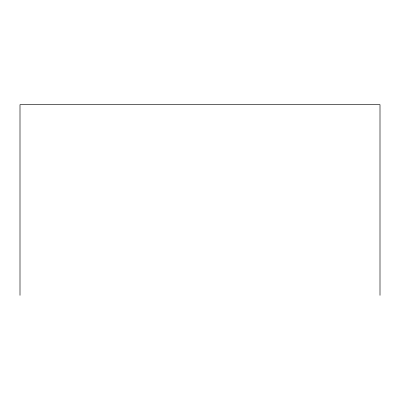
<?xml version="1.0" encoding="UTF-8"?>
<svg xmlns="http://www.w3.org/2000/svg" width="400" height="400" viewBox="0 0 400 400"><rect width="100%" height="100%" fill="white"/><g stroke="black" fill="none" stroke-linecap="round" stroke-linejoin="round"><path stroke-width="0.6" d="M380 295.345L380 104.655L20 104.655L20 295.345"/></g></svg>
